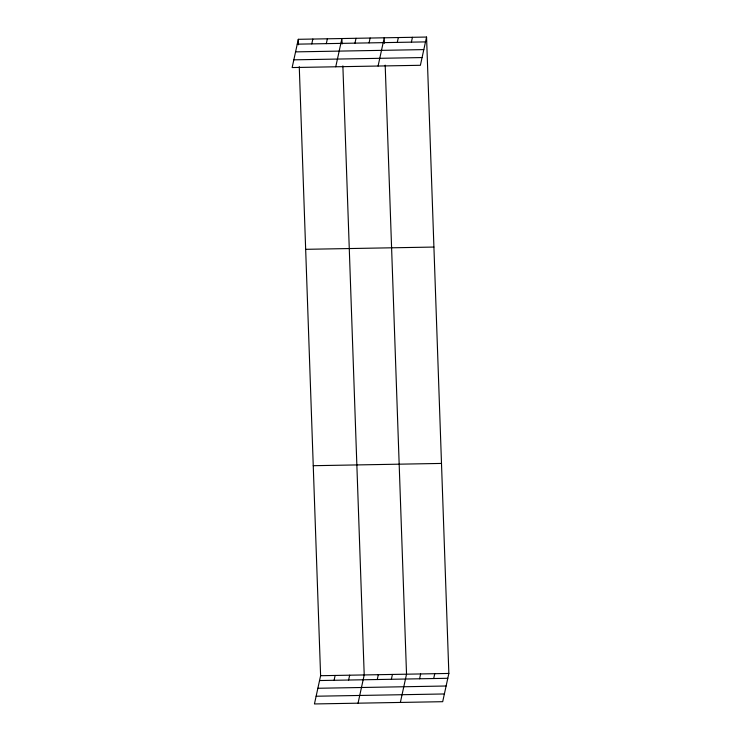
<?xml version="1.0" encoding="UTF-8"?>
<svg xmlns="http://www.w3.org/2000/svg" width="741" height="741" viewBox="0 0 741 741"><rect width="100%" height="100%" fill="white"/><g stroke="black" fill="none" stroke-linecap="round" stroke-linejoin="round"><path stroke-width="1.11" d="M298.308 39.31L292.149 67.551L420.397 65.291L426.557 37.05L298.308 39.31L298.503 44.784M311.785 43.895L312.841 39.051M326.318 43.636L327.374 38.801M335.756 66.783L341.916 38.541L342.101 44.015M354.967 43.135L356.023 38.291M369.074 42.885L370.13 38.041M378.077 66.042L384.236 37.8L384.422 43.265M397.287 42.385L398.343 37.55M411.394 42.135L412.45 37.3M299.262 66.653L320.603 675.709L314.443 703.95L442.692 701.69L448.851 673.449L426.557 37.05M334.08 680.294L335.136 675.449M348.613 680.034L349.669 675.19M358.051 703.181L364.211 674.94L342.87 65.884M377.262 679.525L378.318 674.69M391.368 679.284L392.424 674.44M400.372 702.431L406.531 674.19L385.19 65.143M419.582 678.784L420.638 673.94M433.689 678.534L434.745 673.689M297.252 44.154L425.501 41.894M295.566 51.879L423.815 49.61M293.834 59.836L422.083 57.566M305.663 249.319L433.911 247.059M313.248 465.7L441.497 463.431M320.603 675.709L448.851 673.449M319.547 680.544L447.796 678.284M317.861 688.269L446.11 686.009M316.129 696.225L444.378 693.965"/></g></svg>
